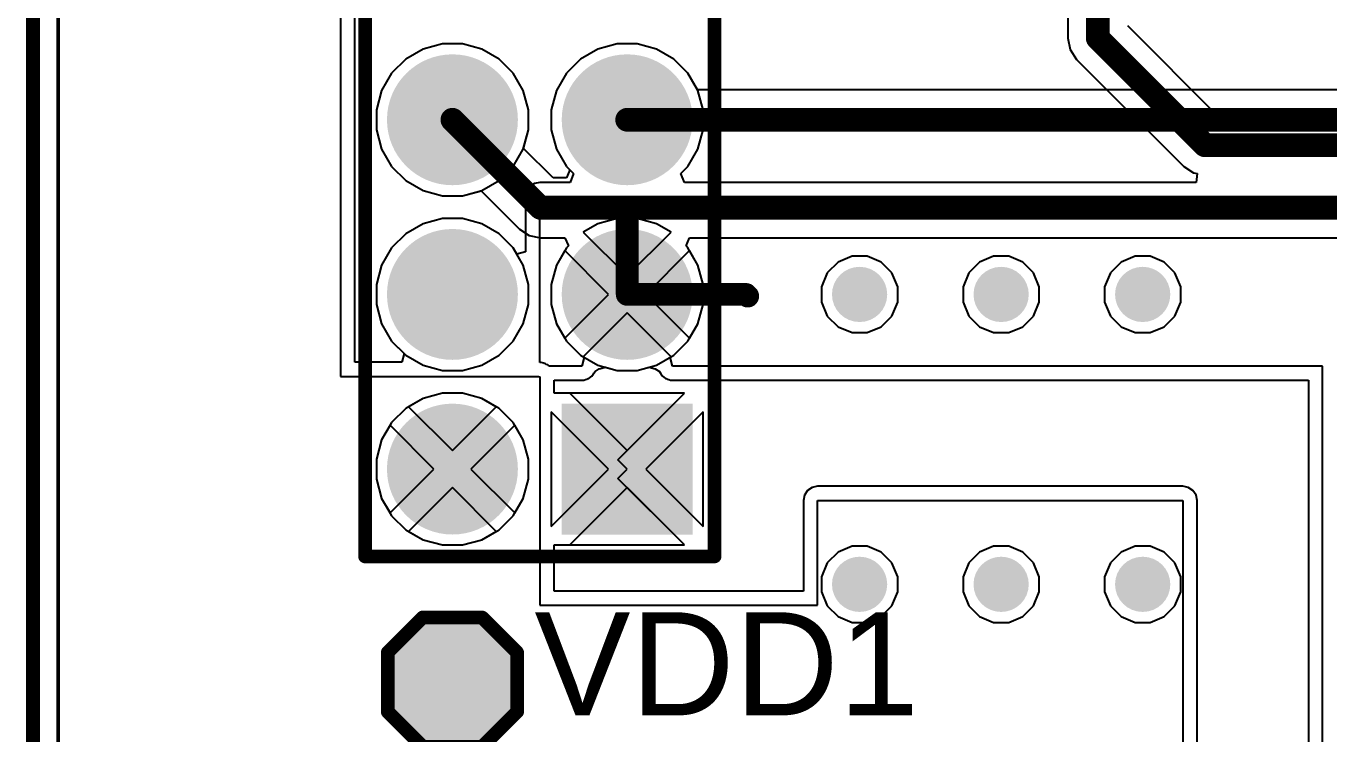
# Model space of a CAD drawing. Header units: millimetres. Extents: x 0 to 174, y 0 to 132.
# Drawn here: x -0.1 to 18.84, y 44.05 to 54.35 of the extents above; entities that cross this region are included whole.
import ezdxf

# ---------------------------------------------------------------- set-up
doc = ezdxf.new("R2010")
doc.units = ezdxf.units.MM
for name, color, linetype in [('BottomLayer', 5, 'Continuous'), ('BottomSolder', 6, 'Continuous'), ('Mechanical2', 216, 'Continuous'), ('MultiLayer', 9, 'Continuous'), ('PadHoleLayer', 156, 'Continuous'), ('TopLayer', 1, 'Continuous'), ('TopOverlay', 2, 'Continuous'), ('TopPaste', 8, 'Continuous'), ('TopSolder', 216, 'Continuous'), ('ViaHoleLayer', 16, 'Continuous')]:
    doc.layers.add(name, color=color, linetype=linetype)
doc.styles.add('Arial', font='', dxfattribs={"height": 0.2})
doc.styles.get('Arial').set_extended_font_data('Arial')

# ---------------------------------------------------------------- blocks, each defined once
blk = doc.blocks.new('T__________1')
at = {"layer": 'TopLayer'}
blk.add_hatch(color=1, dxfattribs=at).paths.add_polyline_path([(0.3809999999999999, 0.7619999999999999), (-0.3809999999999999, 0.7619999999999999), (-0.7619999999999999, 0.3809999999999999), (-0.7619999999999999, -0.3809999999999999), (-0.3809999999999999, -0.7619999999999999), (0.3809999999999999, -0.7619999999999999), (0.7619999999999999, -0.3809999999999999), (0.7619999999999999, 0.3809999999999999)])
at = {"layer": 'TopPaste'}
blk.add_hatch(color=8, dxfattribs=at).paths.add_polyline_path([(0.3809999999999999, 0.7619999999999999), (-0.3809999999999999, 0.7619999999999999), (-0.7619999999999999, 0.3809999999999999), (-0.7619999999999999, -0.3809999999999999), (-0.3809999999999999, -0.7619999999999999), (0.3809999999999999, -0.7619999999999999), (0.7619999999999999, -0.3809999999999999), (0.7619999999999999, 0.3809999999999999)])
at = {"layer": 'TopSolder'}
blk.add_hatch(color=216, dxfattribs=at).paths.add_polyline_path([(0.4318, 0.8636), (-0.4318, 0.8636), (-0.8636, 0.4318), (-0.8636, -0.4318), (-0.4318, -0.8636), (0.4318, -0.8636), (0.8636, -0.4318), (0.8636, 0.4318)])
at = {"layer": 'TopOverlay', "const_width": 0.1999996}
for points in [[(-0.9397999999999999, 0.4318), (-0.4318, 0.9397999999999999)], [(-0.4318, 0.9397999999999999), (0.4318, 0.9397999999999999)], [(0.4318, 0.9397999999999999), (0.9397999999999999, 0.4318)], [(-0.9397999999999999, -0.4318), (-0.9397999999999999, 0.4318)], [(0.9397999999999999, -0.4318), (0.9397999999999999, 0.4318)], [(-0.9397999999999999, -0.4318), (-0.4318, -0.9397999999999999)], [(0.4318, -0.9397999999999999), (0.9397999999999999, -0.4318)], [(-0.4318, -0.9397999999999999), (0.4318, -0.9397999999999999)]]:
    blk.add_lwpolyline(points, dxfattribs=at)
at = {"layer": 'TopOverlay', "const_width": 0.0999998}
for points in [[(-0.4817998999999999, 0.9397999999999999, 1), (-0.3818001, 0.9397999999999999, 1)], [(-0.4817998999999999, 0.9397999999999999, 1), (-0.3818001, 0.9397999999999999, 1)], [(0.3818001, 0.9397999999999999, 1), (0.4817998999999999, 0.9397999999999999, 1)], [(0.3818001, 0.9397999999999999, 1), (0.4817998999999999, 0.9397999999999999, 1)], [(-0.9897999000000001, 0.4318, 1), (-0.8898001, 0.4318, 1)], [(-0.9897999000000001, 0.4318, 1), (-0.8898001, 0.4318, 1)], [(0.8898001, 0.4318, 1), (0.9897999000000001, 0.4318, 1)], [(0.8898001, 0.4318, 1), (0.9897999000000001, 0.4318, 1)], [(-0.9897999000000001, -0.4318, 1), (-0.8898001, -0.4318, 1)], [(-0.9897999000000001, -0.4318, 1), (-0.8898001, -0.4318, 1)], [(0.8898001, -0.4318, 1), (0.9897999000000001, -0.4318, 1)], [(0.8898001, -0.4318, 1), (0.9897999000000001, -0.4318, 1)], [(-0.4817998999999999, -0.9397999999999999, 1), (-0.3818001, -0.9397999999999999, 1)], [(-0.4817998999999999, -0.9397999999999999, 1), (-0.3818001, -0.9397999999999999, 1)], [(0.3818001, -0.9397999999999999, 1), (0.4817998999999999, -0.9397999999999999, 1)], [(0.3818001, -0.9397999999999999, 1), (0.4817998999999999, -0.9397999999999999, 1)]]:
    blk.add_lwpolyline(points, format="xyb", close=True, dxfattribs=at)
blk = doc.blocks.new('TSW_112_15_G_D_2')
at = {"layer": 'BottomLayer'}
h = blk.add_hatch(color=5, dxfattribs=at)
edge = h.paths.add_edge_path()
edge.add_arc((-13.97, 1.27), 0.8499983, 0, 360)
h = blk.add_hatch(color=5, dxfattribs=at)
edge = h.paths.add_edge_path()
edge.add_arc((-11.43, 1.27), 0.8499983, 0, 360)
h = blk.add_hatch(color=5, dxfattribs=at)
edge = h.paths.add_edge_path()
edge.add_arc((-8.889999999999999, 1.27), 0.8499983, 0, 360)
blk.add_hatch(color=5, dxfattribs=at).paths.add_polyline_path([(-14.81999957, -0.42000043), (-13.12000043, -0.42000043), (-13.12000043, -2.11999957), (-14.81999957, -2.11999957)])
h = blk.add_hatch(color=5, dxfattribs=at)
edge = h.paths.add_edge_path()
edge.add_arc((-11.43, -1.27), 0.8499983, 0, 360)
h = blk.add_hatch(color=5, dxfattribs=at)
edge = h.paths.add_edge_path()
edge.add_arc((-8.889999999999999, -1.27), 0.8499983, 0, 360)
at = {"layer": 'BottomSolder'}
h = blk.add_hatch(color=6, dxfattribs=at)
edge = h.paths.add_edge_path()
edge.add_arc((-13.97, 1.27), 0.9515982999999999, 0, 360)
h = blk.add_hatch(color=6, dxfattribs=at)
edge = h.paths.add_edge_path()
edge.add_arc((-11.43, 1.27), 0.9515982999999999, 0, 360)
h = blk.add_hatch(color=6, dxfattribs=at)
edge = h.paths.add_edge_path()
edge.add_arc((-8.889999999999999, 1.27), 0.9515982999999999, 0, 360)
blk.add_hatch(color=6, dxfattribs=at).paths.add_polyline_path([(-14.92159957, -0.31840043), (-13.01840043, -0.31840043), (-13.01840043, -2.22159957), (-14.92159957, -2.22159957)])
h = blk.add_hatch(color=6, dxfattribs=at)
edge = h.paths.add_edge_path()
edge.add_arc((-11.43, -1.27), 0.9515982999999999, 0, 360)
h = blk.add_hatch(color=6, dxfattribs=at)
edge = h.paths.add_edge_path()
edge.add_arc((-8.889999999999999, -1.27), 0.9515982999999999, 0, 360)
at = {"layer": 'MultiLayer'}
h = blk.add_hatch(color=9, dxfattribs=at)
edge = h.paths.add_edge_path()
edge.add_arc((-13.97, 1.27), 0.8499983, 0, 360)
h = blk.add_hatch(color=9, dxfattribs=at)
edge = h.paths.add_edge_path()
edge.add_arc((-11.43, 1.27), 0.8499983, 0, 360)
h = blk.add_hatch(color=9, dxfattribs=at)
edge = h.paths.add_edge_path()
edge.add_arc((-8.889999999999999, 1.27), 0.8499983, 0, 360)
blk.add_hatch(color=9, dxfattribs=at).paths.add_polyline_path([(-14.81999957, -0.42000043), (-13.12000043, -0.42000043), (-13.12000043, -2.11999957), (-14.81999957, -2.11999957)])
h = blk.add_hatch(color=9, dxfattribs=at)
edge = h.paths.add_edge_path()
edge.add_arc((-11.43, -1.27), 0.8499983, 0, 360)
h = blk.add_hatch(color=9, dxfattribs=at)
edge = h.paths.add_edge_path()
edge.add_arc((-8.889999999999999, -1.27), 0.8499983, 0, 360)
at = {"layer": 'PadHoleLayer'}
h = blk.add_hatch(color=156, dxfattribs=at)
edge = h.paths.add_edge_path()
edge.add_arc((-13.97, 1.27), 0.50999898, 0, 360)
h = blk.add_hatch(color=156, dxfattribs=at)
edge = h.paths.add_edge_path()
edge.add_arc((-11.43, 1.27), 0.50999898, 0, 360)
h = blk.add_hatch(color=156, dxfattribs=at)
edge = h.paths.add_edge_path()
edge.add_arc((-8.889999999999999, 1.27), 0.50999898, 0, 360)
h = blk.add_hatch(color=156, dxfattribs=at)
edge = h.paths.add_edge_path()
edge.add_arc((-13.97, -1.27), 0.50999898, 0, 360)
h = blk.add_hatch(color=156, dxfattribs=at)
edge = h.paths.add_edge_path()
edge.add_arc((-11.43, -1.27), 0.50999898, 0, 360)
h = blk.add_hatch(color=156, dxfattribs=at)
edge = h.paths.add_edge_path()
edge.add_arc((-8.889999999999999, -1.27), 0.50999898, 0, 360)
at = {"layer": 'TopLayer'}
h = blk.add_hatch(color=1, dxfattribs=at)
edge = h.paths.add_edge_path()
edge.add_arc((-13.97, 1.27), 0.8499983, 0, 360)
h = blk.add_hatch(color=1, dxfattribs=at)
edge = h.paths.add_edge_path()
edge.add_arc((-11.43, 1.27), 0.8499983, 0, 360)
h = blk.add_hatch(color=1, dxfattribs=at)
edge = h.paths.add_edge_path()
edge.add_arc((-8.889999999999999, 1.27), 0.8499983, 0, 360)
blk.add_hatch(color=1, dxfattribs=at).paths.add_polyline_path([(-14.81999957, -0.42000043), (-13.12000043, -0.42000043), (-13.12000043, -2.11999957), (-14.81999957, -2.11999957)])
h = blk.add_hatch(color=1, dxfattribs=at)
edge = h.paths.add_edge_path()
edge.add_arc((-11.43, -1.27), 0.8499983, 0, 360)
h = blk.add_hatch(color=1, dxfattribs=at)
edge = h.paths.add_edge_path()
edge.add_arc((-8.889999999999999, -1.27), 0.8499983, 0, 360)
at = {"layer": 'TopSolder'}
h = blk.add_hatch(color=216, dxfattribs=at)
edge = h.paths.add_edge_path()
edge.add_arc((-13.97, 1.27), 0.9515982999999999, 0, 360)
h = blk.add_hatch(color=216, dxfattribs=at)
edge = h.paths.add_edge_path()
edge.add_arc((-11.43, 1.27), 0.9515982999999999, 0, 360)
h = blk.add_hatch(color=216, dxfattribs=at)
edge = h.paths.add_edge_path()
edge.add_arc((-8.889999999999999, 1.27), 0.9515982999999999, 0, 360)
blk.add_hatch(color=216, dxfattribs=at).paths.add_polyline_path([(-14.92159957, -0.31840043), (-13.01840043, -0.31840043), (-13.01840043, -2.22159957), (-14.92159957, -2.22159957)])
h = blk.add_hatch(color=216, dxfattribs=at)
edge = h.paths.add_edge_path()
edge.add_arc((-11.43, -1.27), 0.9515982999999999, 0, 360)
h = blk.add_hatch(color=216, dxfattribs=at)
edge = h.paths.add_edge_path()
edge.add_arc((-8.889999999999999, -1.27), 0.9515982999999999, 0, 360)
at = {"layer": 'TopOverlay', "const_width": 0.1999996}
for points in [[(-15.24, 2.54), (15.24, 2.54)], [(-15.24, 2.54), (-15.24, -2.54)], [(-15.24, -2.54), (15.24, -2.54)]]:
    blk.add_lwpolyline(points, dxfattribs=at)
at = {"layer": 'TopOverlay', "const_width": 0.0999998}
for points in [[(-15.2899999, 2.54, 1), (-15.1900001, 2.54, 1)], [(-15.2899999, 2.54, 1), (-15.1900001, 2.54, 1)], [(-15.2899999, -2.54, 1), (-15.1900001, -2.54, 1)], [(-15.2899999, -2.54, 1), (-15.1900001, -2.54, 1)]]:
    blk.add_lwpolyline(points, format="xyb", close=True, dxfattribs=at)

msp = doc.modelspace()

# ---------------------------------------------------------------- hatches: boundary and pattern name
at = {"layer": 'BottomLayer'}
h = msp.add_hatch(color=5, dxfattribs=at)
edge = h.paths.add_edge_path()
edge.add_arc((12.0142, 50.44401392), 0.2999994, 0, 360)
h = msp.add_hatch(color=5, dxfattribs=at)
edge = h.paths.add_edge_path()
edge.add_arc((14.0716, 50.44401392), 0.2999994, 0, 360)
h = msp.add_hatch(color=5, dxfattribs=at)
edge = h.paths.add_edge_path()
edge.add_arc((16.129, 50.44401392), 0.2999994, 0, 360)
h = msp.add_hatch(color=5, dxfattribs=at)
edge = h.paths.add_edge_path()
edge.add_arc((12.0142, 46.228), 0.2999994, 0, 360)
h = msp.add_hatch(color=5, dxfattribs=at)
edge = h.paths.add_edge_path()
edge.add_arc((14.0716, 46.228), 0.2999994, 0, 360)
h = msp.add_hatch(color=5, dxfattribs=at)
edge = h.paths.add_edge_path()
edge.add_arc((16.129, 46.228), 0.2999994, 0, 360)
at = {"layer": 'BottomSolder'}
h = msp.add_hatch(color=6, dxfattribs=at)
edge = h.paths.add_edge_path()
edge.add_arc((12.0142, 50.44401392), 0.4015993999999999, 0, 360)
h = msp.add_hatch(color=6, dxfattribs=at)
edge = h.paths.add_edge_path()
edge.add_arc((14.0716, 50.44401392), 0.4015993999999999, 0, 360)
h = msp.add_hatch(color=6, dxfattribs=at)
edge = h.paths.add_edge_path()
edge.add_arc((16.129, 50.44401392), 0.4015993999999999, 0, 360)
h = msp.add_hatch(color=6, dxfattribs=at)
edge = h.paths.add_edge_path()
edge.add_arc((12.0142, 46.228), 0.4015993999999999, 0, 360)
h = msp.add_hatch(color=6, dxfattribs=at)
edge = h.paths.add_edge_path()
edge.add_arc((14.0716, 46.228), 0.4015993999999999, 0, 360)
h = msp.add_hatch(color=6, dxfattribs=at)
edge = h.paths.add_edge_path()
edge.add_arc((16.129, 46.228), 0.4015993999999999, 0, 360)
at = {"layer": 'TopLayer'}
h = msp.add_hatch(color=1, dxfattribs=at)
edge = h.paths.add_edge_path()
edge.add_arc((12.0142, 50.44401392), 0.2999994, 0, 360)
h = msp.add_hatch(color=1, dxfattribs=at)
edge = h.paths.add_edge_path()
edge.add_arc((14.0716, 50.44401392), 0.2999994, 0, 360)
h = msp.add_hatch(color=1, dxfattribs=at)
edge = h.paths.add_edge_path()
edge.add_arc((16.129, 50.44401392), 0.2999994, 0, 360)
h = msp.add_hatch(color=1, dxfattribs=at)
edge = h.paths.add_edge_path()
edge.add_arc((12.0142, 46.228), 0.2999994, 0, 360)
h = msp.add_hatch(color=1, dxfattribs=at)
edge = h.paths.add_edge_path()
edge.add_arc((14.0716, 46.228), 0.2999994, 0, 360)
h = msp.add_hatch(color=1, dxfattribs=at)
edge = h.paths.add_edge_path()
edge.add_arc((16.129, 46.228), 0.2999994, 0, 360)
at = {"layer": 'TopSolder'}
h = msp.add_hatch(color=216, dxfattribs=at)
edge = h.paths.add_edge_path()
edge.add_arc((12.0142, 50.44401392), 0.4015993999999999, 0, 360)
h = msp.add_hatch(color=216, dxfattribs=at)
edge = h.paths.add_edge_path()
edge.add_arc((14.0716, 50.44401392), 0.4015993999999999, 0, 360)
h = msp.add_hatch(color=216, dxfattribs=at)
edge = h.paths.add_edge_path()
edge.add_arc((16.129, 50.44401392), 0.4015993999999999, 0, 360)
h = msp.add_hatch(color=216, dxfattribs=at)
edge = h.paths.add_edge_path()
edge.add_arc((12.0142, 46.228), 0.4015993999999999, 0, 360)
h = msp.add_hatch(color=216, dxfattribs=at)
edge = h.paths.add_edge_path()
edge.add_arc((14.0716, 46.228), 0.4015993999999999, 0, 360)
h = msp.add_hatch(color=216, dxfattribs=at)
edge = h.paths.add_edge_path()
edge.add_arc((16.129, 46.228), 0.4015993999999999, 0, 360)
at = {"layer": 'ViaHoleLayer'}
h = msp.add_hatch(color=16, dxfattribs=at)
edge = h.paths.add_edge_path()
edge.add_arc((12.0142, 50.44401392), 0.1499997, 0, 360)
h = msp.add_hatch(color=16, dxfattribs=at)
edge = h.paths.add_edge_path()
edge.add_arc((14.0716, 50.44401392), 0.1499997, 0, 360)
h = msp.add_hatch(color=16, dxfattribs=at)
edge = h.paths.add_edge_path()
edge.add_arc((16.129, 50.44401392), 0.1499997, 0, 360)
h = msp.add_hatch(color=16, dxfattribs=at)
edge = h.paths.add_edge_path()
edge.add_arc((12.0142, 46.228), 0.1499997, 0, 360)
h = msp.add_hatch(color=16, dxfattribs=at)
edge = h.paths.add_edge_path()
edge.add_arc((14.0716, 46.228), 0.1499997, 0, 360)
h = msp.add_hatch(color=16, dxfattribs=at)
edge = h.paths.add_edge_path()
edge.add_arc((16.129, 46.228), 0.1499997, 0, 360)

# ---------------------------------------------------------------- linework, layer by layer
at = {"layer": 'BottomLayer'}
for p, q in [((0.3556, 5.0465228), (0.35559492, 61.94887026)), ((5.66988452, 54.01277742), (5.418140039999999, 53.86743353999999)), ((5.95066882, 54.08801222), (5.66988452, 54.01277742)), ((6.24135658, 54.08801222), (5.95066882, 54.08801222)), ((6.522140879999999, 54.01277742), (6.24135658, 54.08801222)), ((6.77388536, 53.86743353999999), (6.522140879999999, 54.01277742)), ((8.20988452, 54.01277742), (7.958140039999999, 53.86743353999999)), ((8.490668819999998, 54.08801222), (8.20988452, 54.01277742)), ((8.781356579999999, 54.08801222), (8.490668819999998, 54.08801222)), ((9.06214088, 54.01277742), (8.781356579999999, 54.08801222)), ((9.31388536, 53.86743353999999), (9.06214088, 54.01277742)), ((5.418140039999999, 53.86743353999999), (5.21259308, 53.66188658)), ((6.979432319999999, 53.66188658), (6.77388536, 53.86743353999999)), ((7.958140039999999, 53.86743353999999), (7.75259308, 53.66188658)), ((9.51943232, 53.66188658), (9.31388536, 53.86743353999999)), ((5.21259308, 53.66188658), (5.0672492, 53.4101421)), ((7.124776199999999, 53.4101421), (6.979432319999999, 53.66188658)), ((7.75259308, 53.66188658), (7.607249199999999, 53.4101421)), ((9.6596073, 53.41909305999999), (9.51943232, 53.66188658)), ((5.0672492, 53.4101421), (4.9920144, 53.12935779999999)), ((7.200011, 53.12935779999999), (7.124776199999999, 53.4101421)), ((7.607249199999999, 53.4101421), (7.5320144, 53.12935779999999)), ((22.16100978, 53.41909305999999), (9.6596073, 53.41909305999999)), ((4.9920144, 53.12935779999999), (4.9920144, 52.83867004)), ((7.200011, 52.83867004), (7.200011, 53.12935779999999)), ((7.5320144, 53.12935779999999), (7.5320144, 52.83867004)), ((4.9920144, 52.83867004), (5.0672492, 52.55788574)), ((7.127450819999999, 52.56787048), (7.200011, 52.83867004)), ((7.5320144, 52.83867004), (7.607249199999999, 52.55788574)), ((5.0672492, 52.55788574), (5.21259308, 52.30614126)), ((7.557823339999999, 52.13749796), (7.127450819999999, 52.56787048)), ((7.607249199999999, 52.55788574), (7.75259308, 52.30614126)), ((5.21259308, 52.30614126), (5.418140039999999, 52.1005943)), ((7.75259308, 52.30614126), (7.80390362, 52.25483071999999)), ((5.418140039999999, 52.1005943), (5.66988452, 51.95525042)), ((7.75530072, 52.13749796), (7.557823339999999, 52.13749796)), ((7.80390362, 52.25483071999999), (7.75530072, 52.13749796)), ((5.66988452, 51.95525042), (5.95066882, 51.88001562)), ((6.24135658, 51.88001562), (6.51215614, 51.95257579999999)), ((6.51215614, 51.95257579999999), (7.06996046, 51.39477148)), ((5.95066882, 51.88001562), (6.24135658, 51.88001562)), ((5.95066882, 51.54801222), (5.66988452, 51.47277741999999)), ((6.24135658, 51.54801222), (5.95066882, 51.54801222)), ((6.522140879999999, 51.47277741999999), (6.24135658, 51.54801222)), ((5.418140039999999, 51.32743354), (5.21259308, 51.12188657999999)), ((5.66988452, 51.47277741999999), (5.418140039999999, 51.32743354)), ((6.77388536, 51.32743354), (6.522140879999999, 51.47277741999999)), ((6.979432319999999, 51.12188657999999), (6.77388536, 51.32743354)), ((7.06996046, 51.39477148), (7.211110799999999, 51.30045874)), ((7.211110799999999, 51.30045874), (7.3776078, 51.26733968)), ((7.3776078, 51.26733968), (7.73211052, 51.26733968)), ((7.73211052, 51.26733968), (7.780713420000001, 51.15000692)), ((7.780713420000001, 51.15000692), (7.75259308, 51.12188657999999)), ((9.491311979999999, 51.15000692), (9.53991488, 51.26733968)), ((9.51943232, 51.12188657999999), (9.491311979999999, 51.15000692)), ((9.53991488, 51.26733968), (21.16776818, 51.26733968)), ((5.21259308, 51.12188657999999), (5.0672492, 50.8701421)), ((7.124776199999999, 50.8701421), (6.979432319999999, 51.12188657999999)), ((7.75259308, 51.12188657999999), (7.607249199999999, 50.8701421)), ((9.664776199999999, 50.8701421), (9.51943232, 51.12188657999999)), ((11.9040021, 50.99801331999999), (11.70038554, 50.91367262)), ((12.1243979, 50.99801331999999), (11.9040021, 50.99801331999999)), ((12.32801446, 50.91367262), (12.1243979, 50.99801331999999)), ((13.9614021, 50.99801331999999), (13.75778554, 50.91367262)), ((14.1817979, 50.99801331999999), (13.9614021, 50.99801331999999)), ((14.38541446, 50.91367262), (14.1817979, 50.99801331999999)), ((16.0188021, 50.99801331999999), (15.81518554, 50.91367262)), ((16.2391979, 50.99801331999999), (16.0188021, 50.99801331999999)), ((16.44281446, 50.91367262), (16.2391979, 50.99801331999999)), ((5.0672492, 50.8701421), (4.9920144, 50.58935779999999)), ((7.200011, 50.58935779999999), (7.124776199999999, 50.8701421)), ((7.607249199999999, 50.8701421), (7.5320144, 50.58935779999999)), ((9.740010999999999, 50.58935779999999), (9.664776199999999, 50.8701421)), ((11.5445413, 50.75782838), (11.4602006, 50.55421182)), ((11.70038554, 50.91367262), (11.5445413, 50.75782838)), ((12.4838587, 50.75782838), (12.32801446, 50.91367262)), ((12.5681994, 50.55421182), (12.4838587, 50.75782838)), ((13.6019413, 50.75782838), (13.5176006, 50.55421182)), ((13.75778554, 50.91367262), (13.6019413, 50.75782838)), ((14.5412587, 50.75782838), (14.38541446, 50.91367262)), ((14.6255994, 50.55421182), (14.5412587, 50.75782838)), ((15.6593413, 50.75782838), (15.5750006, 50.55421182)), ((15.81518554, 50.91367262), (15.6593413, 50.75782838)), ((16.5986587, 50.75782838), (16.44281446, 50.91367262)), ((16.6829994, 50.55421182), (16.5986587, 50.75782838)), ((4.9920144, 50.58935779999999), (4.9920144, 50.29867004)), ((7.200011, 50.29867004), (7.200011, 50.58935779999999)), ((7.5320144, 50.58935779999999), (7.5320144, 50.29867004)), ((9.740010999999999, 50.29867004), (9.740010999999999, 50.58935779999999)), ((11.4602006, 50.55421182), (11.4602006, 50.33381601999999)), ((12.5681994, 50.33381601999999), (12.5681994, 50.55421182)), ((13.5176006, 50.55421182), (13.5176006, 50.33381601999999)), ((14.6255994, 50.33381601999999), (14.6255994, 50.55421182)), ((15.5750006, 50.55421182), (15.5750006, 50.33381601999999)), ((16.6829994, 50.33381601999999), (16.6829994, 50.55421182)), ((4.9920144, 50.29867004), (5.0672492, 50.01788574)), ((7.124776199999999, 50.01788574), (7.200011, 50.29867004)), ((7.5320144, 50.29867004), (7.607249199999999, 50.01788574)), ((9.664776199999999, 50.01788574), (9.740010999999999, 50.29867004)), ((11.4602006, 50.33381601999999), (11.5445413, 50.13019945999999)), ((12.4838587, 50.13019945999999), (12.5681994, 50.33381601999999)), ((13.5176006, 50.33381601999999), (13.6019413, 50.13019945999999)), ((14.5412587, 50.13019945999999), (14.6255994, 50.33381601999999)), ((15.5750006, 50.33381601999999), (15.6593413, 50.13019945999999)), ((16.5986587, 50.13019945999999), (16.6829994, 50.33381601999999)), ((5.0672492, 50.01788574), (5.21259308, 49.76614126)), ((6.979432319999999, 49.76614126), (7.124776199999999, 50.01788574)), ((7.607249199999999, 50.01788574), (7.75259308, 49.76614126)), ((9.51943232, 49.76614126), (9.664776199999999, 50.01788574)), ((11.5445413, 50.13019945999999), (11.70038554, 49.97435522)), ((12.32801446, 49.97435522), (12.4838587, 50.13019945999999)), ((13.6019413, 50.13019945999999), (13.75778554, 49.97435522)), ((14.38541446, 49.97435522), (14.5412587, 50.13019945999999)), ((15.6593413, 50.13019945999999), (15.81518554, 49.97435522)), ((16.44281446, 49.97435522), (16.5986587, 50.13019945999999)), ((11.70038554, 49.97435522), (11.9040021, 49.89001451999999)), ((11.9040021, 49.89001451999999), (12.1243979, 49.89001451999999)), ((12.1243979, 49.89001451999999), (12.32801446, 49.97435522)), ((13.75778554, 49.97435522), (13.9614021, 49.89001451999999)), ((13.9614021, 49.89001451999999), (14.1817979, 49.89001451999999)), ((14.1817979, 49.89001451999999), (14.38541446, 49.97435522)), ((15.81518554, 49.97435522), (16.0188021, 49.89001451999999)), ((16.0188021, 49.89001451999999), (16.2391979, 49.89001451999999)), ((16.2391979, 49.89001451999999), (16.44281446, 49.97435522)), ((5.21259308, 49.76614126), (5.418140039999999, 49.5605943)), ((6.77388536, 49.5605943), (6.979432319999999, 49.76614126)), ((7.75259308, 49.76614126), (7.958140039999999, 49.5605943)), ((9.31388536, 49.5605943), (9.51943232, 49.76614126)), ((5.418140039999999, 49.5605943), (5.66988452, 49.41525042)), ((6.522140879999999, 49.41525042), (6.77388536, 49.5605943)), ((7.958140039999999, 49.5605943), (8.20988452, 49.41525042)), ((9.06214088, 49.41525042), (9.31388536, 49.5605943)), ((5.66988452, 49.41525042), (5.95066882, 49.34001562)), ((5.95066882, 49.34001562), (6.24135658, 49.34001562)), ((6.24135658, 49.34001562), (6.522140879999999, 49.41525042)), ((8.20988452, 49.41525042), (8.490668819999998, 49.34001562)), ((8.490668819999998, 49.34001562), (8.781356579999999, 49.34001562)), ((8.781356579999999, 49.34001562), (9.06214088, 49.41525042)), ((5.66988452, 48.93277742), (5.418140039999999, 48.78743353999999)), ((5.95066882, 49.00801222), (5.66988452, 48.93277742)), ((6.24135658, 49.00801222), (5.95066882, 49.00801222)), ((6.522140879999999, 48.93277742), (6.24135658, 49.00801222)), ((6.77388536, 48.78743353999999), (6.522140879999999, 48.93277742)), ((9.47060082, 49.00801222), (7.801416959999999, 49.00801222)), ((7.801416959999999, 49.00801222), (8.63601016, 48.17341902)), ((8.63601016, 48.17341902), (9.47060082, 49.00801222)), ((5.418140039999999, 48.78743353999999), (5.21259308, 48.58188658)), ((6.979432319999999, 48.58188658), (6.77388536, 48.78743353999999)), ((8.36660252, 47.90401138), (7.5320144, 48.7385995)), ((7.5320144, 48.7385995), (7.5320144, 47.0694258)), ((9.740010999999999, 48.73860712), (8.9054178, 47.90401138)), ((9.740010999999999, 47.06941818), (9.740010999999999, 48.73860712)), ((5.21259308, 48.58188658), (5.0672492, 48.3301421)), ((7.124776199999999, 48.3301421), (6.979432319999999, 48.58188658)), ((5.0672492, 48.3301421), (4.9920144, 48.0493578)), ((7.200011, 48.0493578), (7.124776199999999, 48.3301421)), ((4.9920144, 48.0493578), (4.9920144, 47.75867004)), ((7.200011, 47.75867004), (7.200011, 48.0493578)), ((4.9920144, 47.75867004), (5.0672492, 47.47788574)), ((7.124776199999999, 47.47788574), (7.200011, 47.75867004)), ((7.5320144, 47.0694258), (8.36660252, 47.90401138)), ((8.9054178, 47.90401138), (9.740010999999999, 47.06941818)), ((8.63601016, 47.63460374), (7.801419499999999, 46.80001562)), ((9.470598279999999, 46.80001562), (8.63601016, 47.63460374)), ((5.0672492, 47.47788574), (5.21259308, 47.22614126)), ((6.979432319999999, 47.22614126), (7.124776199999999, 47.47788574)), ((5.21259308, 47.22614126), (5.418140039999999, 47.02059429999999)), ((6.77388536, 47.02059429999999), (6.979432319999999, 47.22614126)), ((5.418140039999999, 47.02059429999999), (5.66988452, 46.87525042)), ((6.522140879999999, 46.87525042), (6.77388536, 47.02059429999999)), ((5.66988452, 46.87525042), (5.95066882, 46.80001562)), ((5.95066882, 46.80001562), (6.24135658, 46.80001562)), ((6.24135658, 46.80001562), (6.522140879999999, 46.87525042)), ((7.801419499999999, 46.80001562), (9.470598279999999, 46.80001562)), ((11.9040021, 46.7819994), (11.70038554, 46.6976587)), ((12.1243979, 46.7819994), (11.9040021, 46.7819994)), ((12.32801446, 46.6976587), (12.1243979, 46.7819994)), ((13.9614021, 46.7819994), (13.75778554, 46.6976587)), ((14.1817979, 46.7819994), (13.9614021, 46.7819994)), ((14.38541446, 46.6976587), (14.1817979, 46.7819994)), ((16.0188021, 46.7819994), (15.81518554, 46.6976587)), ((16.2391979, 46.7819994), (16.0188021, 46.7819994)), ((16.44281446, 46.6976587), (16.2391979, 46.7819994)), ((11.70038554, 46.6976587), (11.5445413, 46.54181446)), ((12.4838587, 46.54181446), (12.32801446, 46.6976587)), ((13.75778554, 46.6976587), (13.6019413, 46.54181446)), ((14.5412587, 46.54181446), (14.38541446, 46.6976587)), ((15.81518554, 46.6976587), (15.6593413, 46.54181446)), ((16.5986587, 46.54181446), (16.44281446, 46.6976587)), ((11.5445413, 46.54181446), (11.4602006, 46.3381979)), ((12.5681994, 46.3381979), (12.4838587, 46.54181446)), ((13.6019413, 46.54181446), (13.5176006, 46.3381979)), ((14.6255994, 46.3381979), (14.5412587, 46.54181446)), ((15.6593413, 46.54181446), (15.5750006, 46.3381979)), ((16.6829994, 46.3381979), (16.5986587, 46.54181446)), ((11.4602006, 46.3381979), (11.4602006, 46.1178021)), ((12.5681994, 46.1178021), (12.5681994, 46.3381979)), ((13.5176006, 46.3381979), (13.5176006, 46.1178021)), ((14.6255994, 46.1178021), (14.6255994, 46.3381979)), ((15.5750006, 46.3381979), (15.5750006, 46.1178021)), ((16.6829994, 46.1178021), (16.6829994, 46.3381979)), ((11.4602006, 46.1178021), (11.5445413, 45.91418554)), ((12.4838587, 45.91418554), (12.5681994, 46.1178021)), ((13.5176006, 46.1178021), (13.6019413, 45.91418554)), ((14.5412587, 45.91418554), (14.6255994, 46.1178021)), ((15.5750006, 46.1178021), (15.6593413, 45.91418554)), ((16.5986587, 45.91418554), (16.6829994, 46.1178021)), ((11.5445413, 45.91418554), (11.70038554, 45.7583413)), ((12.32801446, 45.7583413), (12.4838587, 45.91418554)), ((13.6019413, 45.91418554), (13.75778554, 45.7583413)), ((14.38541446, 45.7583413), (14.5412587, 45.91418554)), ((15.6593413, 45.91418554), (15.81518554, 45.7583413)), ((16.44281446, 45.7583413), (16.5986587, 45.91418554)), ((11.70038554, 45.7583413), (11.9040021, 45.6740006)), ((11.9040021, 45.6740006), (12.1243979, 45.6740006)), ((12.1243979, 45.6740006), (12.32801446, 45.7583413)), ((13.75778554, 45.7583413), (13.9614021, 45.6740006)), ((13.9614021, 45.6740006), (14.1817979, 45.6740006)), ((14.1817979, 45.6740006), (14.38541446, 45.7583413)), ((15.81518554, 45.7583413), (16.0188021, 45.6740006)), ((16.0188021, 45.6740006), (16.2391979, 45.6740006)), ((16.2391979, 45.6740006), (16.44281446, 45.7583413))]:
    msp.add_line(p, q, dxfattribs=at)
at = {"layer": 'BottomLayer', "const_width": 0.34544}
for points in [[(6.0960127, 52.98401392), (7.3776078, 51.70241882)], [(8.636012699999998, 52.98401392), (22.16100978, 52.98401392)], [(7.3776078, 51.70241882), (21.34798372, 51.70241882)]]:
    msp.add_lwpolyline(points, dxfattribs=at)
at = {"layer": 'BottomLayer', "const_width": 0.17272}
for points in [[(6.009652699999999, 52.98401392, 1), (6.182372699999999, 52.98401392, 1)], [(8.5496527, 52.98401392, 1), (8.7223727, 52.98401392, 1)], [(7.2912478, 51.70241882, 1), (7.463967799999999, 51.70241882, 1)], [(7.2912478, 51.70241882, 1), (7.463967799999999, 51.70241882, 1)]]:
    msp.add_lwpolyline(points, format="xyb", close=True, dxfattribs=at)
at = {"layer": 'Mechanical2', "const_width": 0.2032}
msp.add_lwpolyline([(1.27e-05, 1.27e-05), (1.27e-05, 120.00001146)], dxfattribs=at)
at = {"layer": 'TopLayer'}
for p, q in [((0.3809999999999999, 25.5524), (0.3809999999999999, 78.105)), ((4.4704, 74.39659999999999), (4.4704, 49.2506)), ((4.67758018, 49.45778018), (4.67758018, 74.18941982)), ((15.04116372, 57.73092848), (15.04116372, 54.17055713999999)), ((15.04116372, 54.17055713999999), (15.07428278, 54.00406013999999)), ((17.21380098, 53.0482937), (15.911322, 54.35077267999999)), ((5.66988452, 54.01277742), (5.418140039999999, 53.86743353999999)), ((5.95066882, 54.08801222), (5.66988452, 54.01277742)), ((6.24135658, 54.08801222), (5.95066882, 54.08801222)), ((6.522140879999999, 54.01277742), (6.24135658, 54.08801222)), ((6.77388536, 53.86743353999999), (6.522140879999999, 54.01277742)), ((8.20988452, 54.01277742), (7.958140039999999, 53.86743353999999)), ((8.490668819999998, 54.08801222), (8.20988452, 54.01277742)), ((8.781356579999999, 54.08801222), (8.490668819999998, 54.08801222)), ((9.06214088, 54.01277742), (8.781356579999999, 54.08801222)), ((9.31388536, 53.86743353999999), (9.06214088, 54.01277742)), ((15.07428278, 54.00406013999999), (15.16859552, 53.8629098)), ((5.418140039999999, 53.86743353999999), (5.21259308, 53.66188658)), ((6.979432319999999, 53.66188658), (6.77388536, 53.86743353999999)), ((7.958140039999999, 53.86743353999999), (7.75259308, 53.66188658)), ((9.51943232, 53.66188658), (9.31388536, 53.86743353999999)), ((15.16859552, 53.8629098), (16.7259381, 52.30556721999999)), ((5.21259308, 53.66188658), (5.0672492, 53.4101421)), ((7.124776199999999, 53.4101421), (6.979432319999999, 53.66188658)), ((7.75259308, 53.66188658), (7.607249199999999, 53.4101421)), ((9.664776199999999, 53.4101421), (9.51943232, 53.66188658)), ((5.0672492, 53.4101421), (4.9920144, 53.12935779999999)), ((7.200011, 53.12935779999999), (7.124776199999999, 53.4101421)), ((7.607249199999999, 53.4101421), (7.5320144, 53.12935779999999)), ((9.740010999999999, 53.12935779999999), (9.664776199999999, 53.4101421)), ((4.9920144, 53.12935779999999), (4.9920144, 52.83867004)), ((7.200011, 52.83867004), (7.200011, 53.12935779999999)), ((7.5320144, 53.12935779999999), (7.5320144, 52.83867004)), ((9.740010999999999, 52.83867004), (9.740010999999999, 53.12935779999999)), ((36.58778814, 53.0482937), (17.21380098, 53.0482937)), ((4.9920144, 52.83867004), (5.0672492, 52.55788574)), ((7.124776199999999, 52.55788574), (7.200011, 52.83867004)), ((7.5320144, 52.83867004), (7.607249199999999, 52.55788574)), ((9.664776199999999, 52.55788574), (9.740010999999999, 52.83867004)), ((5.0672492, 52.55788574), (5.21259308, 52.30614126)), ((6.979432319999999, 52.30614126), (7.124776199999999, 52.55788574)), ((7.607249199999999, 52.55788574), (7.75259308, 52.30614126)), ((9.51943232, 52.30614126), (9.664776199999999, 52.55788574)), ((5.21259308, 52.30614126), (5.418140039999999, 52.1005943)), ((6.77388536, 52.1005943), (6.979432319999999, 52.30614126)), ((7.75259308, 52.30614126), (7.857754159999999, 52.20098017999999)), ((9.41427124, 52.20098017999999), (9.51943232, 52.30614126)), ((16.7259381, 52.30556721999999), (16.86708844, 52.21125448)), ((5.418140039999999, 52.1005943), (5.66988452, 51.95525042)), ((6.522140879999999, 51.95525042), (6.77388536, 52.1005943)), ((7.857754159999999, 52.20098017999999), (7.80514822, 52.07398018)), ((9.46687718, 52.07398018), (9.41427124, 52.20098017999999)), ((16.86708844, 52.21125448), (16.9187368, 52.20098017999999)), ((16.9187368, 52.20098017999999), (16.90622984, 52.07398018)), ((5.66988452, 51.95525042), (5.95066882, 51.88001562)), ((6.24135658, 51.88001562), (6.522140879999999, 51.95525042)), ((7.174588139999999, 51.94608356000001), (7.15881728, 51.86679999999999)), ((7.21949788, 52.01329958), (7.174588139999999, 51.94608356000001)), ((7.286713899999999, 52.05820932), (7.21949788, 52.01329958)), ((7.365997459999999, 52.07398018), (7.286713899999999, 52.05820932)), ((7.80514822, 52.07398018), (7.365997459999999, 52.07398018)), ((16.90622984, 52.07398018), (9.46687718, 52.07398018)), ((5.95066882, 51.88001562), (6.24135658, 51.88001562)), ((7.15881728, 51.86679999999999), (7.15881728, 51.06518108)), ((7.365999999999999, 49.4538), (7.365997459999999, 51.86679999999999)), ((7.365997459999999, 51.86679999999999), (29.2354, 51.86679999999999)), ((5.95066882, 51.54801222), (5.66988452, 51.47277741999999)), ((6.24135658, 51.54801222), (5.95066882, 51.54801222)), ((6.522140879999999, 51.47277741999999), (6.24135658, 51.54801222)), ((8.490668819999998, 51.54801222), (8.20988452, 51.47277741999999)), ((8.781356579999999, 51.54801222), (8.490668819999998, 51.54801222)), ((9.06214088, 51.47277741999999), (8.781356579999999, 51.54801222)), ((5.418140039999999, 51.32743354), (5.21259308, 51.12188657999999)), ((5.66988452, 51.47277741999999), (5.418140039999999, 51.32743354)), ((6.77388536, 51.32743354), (6.522140879999999, 51.47277741999999)), ((6.979432319999999, 51.12188657999999), (6.77388536, 51.32743354)), ((8.20988452, 51.47277741999999), (7.998622559999998, 51.35080662)), ((7.998622559999998, 51.35080662), (8.63601016, 50.71341902)), ((8.63601016, 50.71341902), (9.27339776, 51.35080916)), ((9.27339776, 51.35080916), (9.06214088, 51.47277741999999)), ((5.21259308, 51.12188657999999), (5.0672492, 50.8701421)), ((7.03181728, 51.0311527), (6.979432319999999, 51.12188657999999)), ((7.15881728, 51.06518108), (7.03181728, 51.0311527)), ((7.72921746, 51.08139643999999), (7.607249199999999, 50.8701421)), ((8.36660252, 50.44401137999999), (7.72921746, 51.08139643999999)), ((9.542805399999999, 51.08140151999999), (8.9054178, 50.44401137999999)), ((9.664776199999999, 50.8701421), (9.542805399999999, 51.08140151999999)), ((5.0672492, 50.8701421), (4.9920144, 50.58935779999999)), ((7.607249199999999, 50.8701421), (7.5320144, 50.58935779999999)), ((9.740010999999999, 50.58935779999999), (9.664776199999999, 50.8701421)), ((4.9920144, 50.58935779999999), (4.9920144, 50.29867004)), ((7.5320144, 50.58935779999999), (7.5320144, 50.29867004)), ((9.740010999999999, 50.29867004), (9.740010999999999, 50.58935779999999)), ((7.72921746, 49.80662886), (8.36660252, 50.44401137999999)), ((8.9054178, 50.44401137999999), (9.542805399999999, 49.80662378)), ((4.9920144, 50.29867004), (5.0672492, 50.01788574)), ((7.5320144, 50.29867004), (7.607249199999999, 50.01788574)), ((9.664776199999999, 50.01788574), (9.740010999999999, 50.29867004)), ((5.0672492, 50.01788574), (5.21259308, 49.76614126)), ((7.607249199999999, 50.01788574), (7.72921746, 49.80662886)), ((8.63601016, 50.17460373999999), (7.998625099999999, 49.53722122)), ((9.27339522, 49.53721868), (8.63601016, 50.17460373999999)), ((9.542805399999999, 49.80662378), (9.664776199999999, 50.01788574)), ((5.21259308, 49.76614126), (5.39395416, 49.58478018)), ((5.35974798, 49.45778018), (4.67758018, 49.45778018)), ((5.39395416, 49.58478018), (5.35974798, 49.45778018)), ((7.386010119999999, 49.4538), (7.365999999999999, 49.4538)), ((7.40486708, 49.45004841999999), (7.386010119999999, 49.4538)), ((7.423721499999999, 49.44223792), (7.40486708, 49.45004841999999)), ((7.42487212, 49.44200932), (7.423721499999999, 49.44223792)), ((7.42584748, 49.44135654), (7.42487212, 49.44200932)), ((7.427099699999999, 49.44083838), (7.42584748, 49.44135654)), ((7.445283559999999, 49.43722142), (7.427099699999999, 49.44083838)), ((7.460675960000001, 49.42693696), (7.445283559999999, 49.43722142)), ((8.011129519999999, 49.52999999999999), (7.977101139999999, 49.403)), ((7.998625099999999, 49.53722122), (8.011129519999999, 49.52999999999999)), ((9.26089588, 49.52999999999999), (9.27339522, 49.53721868)), ((9.294924259999998, 49.403), (9.26089588, 49.52999999999999)), ((4.4704, 49.2506), (7.3455911, 49.2506)), ((7.3455911, 49.2506), (7.34561904, 49.25059492)), ((7.34561904, 49.25059492), (7.346629959999999, 49.24991927999999)), ((7.346629959999999, 49.24991927999999), (7.34788472, 49.24940111999999)), ((7.34788472, 49.24940111999999), (7.365956819999999, 49.24581209999999)), ((7.365956819999999, 49.24581209999999), (7.365999999999999, 49.24577146)), ((7.365999999999999, 49.24577146), (7.365999999999999, 45.9232)), ((7.4794999, 49.41914678), (7.460675960000001, 49.42693696)), ((7.48105438, 49.41811045999999), (7.4794999, 49.41914678)), ((7.49550952, 49.40366548), (7.48105438, 49.41811045999999)), ((7.49650266, 49.403), (7.49550952, 49.40366548)), ((7.977101139999999, 49.403), (7.49650266, 49.403)), ((8.0806925, 49.2235744), (8.10107092, 49.24144837999999)), ((8.10107092, 49.24144837999999), (8.12360072, 49.25650041999999)), ((8.12360072, 49.25650041999999), (8.13119532, 49.26786946)), ((8.13119532, 49.26786946), (8.141469619999999, 49.27687883999999)), ((8.141469619999999, 49.27687883999999), (8.15345588, 49.30118409999999)), ((8.15345588, 49.30118409999999), (8.16851046, 49.3237139)), ((8.16851046, 49.3237139), (8.226823779999998, 49.36227618)), ((8.226823779999998, 49.36227618), (8.3185508, 49.3861344)), ((8.3185508, 49.3861344), (8.490668819999998, 49.34001562)), ((8.490668819999998, 49.34001562), (8.781356579999999, 49.34001562)), ((8.781356579999999, 49.34001562), (8.9534746, 49.3861344)), ((8.9534746, 49.3861344), (9.045193999999999, 49.36228126)), ((9.045193999999999, 49.36228126), (9.103517479999999, 49.3237139)), ((9.103517479999999, 49.3237139), (9.11857206, 49.30118156)), ((9.11857206, 49.30118156), (9.130555779999998, 49.27687883999999)), ((9.130555779999998, 49.27687883999999), (9.14082754, 49.26786946)), ((9.14082754, 49.26786946), (9.14842468, 49.25650041999999)), ((9.14842468, 49.25650041999999), (9.170962099999999, 49.2414433)), ((9.170962099999999, 49.2414433), (9.191332899999999, 49.22357693999999)), ((18.7452, 49.403), (9.294924259999998, 49.403)), ((18.7452, 29.464), (18.7452, 49.403)), ((7.57318018, 49.00801222), (7.57318018, 49.19581982)), ((7.57318018, 49.19581982), (7.977101139999999, 49.19581982)), ((7.977101139999999, 49.19581982), (7.990507259999999, 49.19848682)), ((7.990507259999999, 49.19848682), (8.00414452, 49.19759274)), ((8.00414452, 49.19759274), (8.02981376, 49.20630494)), ((8.02981376, 49.20630494), (8.056384699999999, 49.21159067999999)), ((8.056384699999999, 49.21159067999999), (8.06774104, 49.21917766)), ((8.06774104, 49.21917766), (8.0806925, 49.2235744)), ((9.191332899999999, 49.22357693999999), (9.20427674, 49.21918273999999)), ((9.20427674, 49.21918273999999), (9.2156407, 49.21159067999999)), ((9.2156407, 49.21159067999999), (9.242219259999999, 49.20630494)), ((9.242219259999999, 49.20630494), (9.26788088, 49.19759274)), ((9.26788088, 49.19759274), (9.28151814, 49.19848682)), ((9.28151814, 49.19848682), (9.294924259999998, 49.19581982)), ((9.294924259999998, 49.19581982), (18.53801982, 49.19581982)), ((18.53801982, 49.19581982), (18.53801982, 29.464)), ((5.66988452, 48.93277742), (5.458622559999999, 48.81080662)), ((5.95066882, 49.00801222), (5.66988452, 48.93277742)), ((6.24135658, 49.00801222), (5.95066882, 49.00801222)), ((6.522140879999999, 48.93277742), (6.24135658, 49.00801222)), ((6.73339776, 48.81080916), (6.522140879999999, 48.93277742)), ((9.47060082, 49.00801222), (7.57318018, 49.00801222)), ((8.50130634, 48.0387152), (9.47060082, 49.00801222)), ((5.458622559999999, 48.81080662), (6.09601016, 48.17341902)), ((6.09601016, 48.17341902), (6.73339776, 48.81080916)), ((9.740010999999999, 48.73860712), (8.9054178, 47.90401138)), ((9.740010999999999, 47.06941818), (9.740010999999999, 48.73860712)), ((5.18921746, 48.54139644), (5.0672492, 48.3301421)), ((5.82660252, 47.90401138), (5.18921746, 48.54139644)), ((7.002805399999999, 48.54140152), (6.3654178, 47.90401138)), ((7.124776199999999, 48.3301421), (7.002805399999999, 48.54140152)), ((5.0672492, 48.3301421), (4.9920144, 48.0493578)), ((7.200011, 48.0493578), (7.124776199999999, 48.3301421)), ((4.9920144, 48.0493578), (4.9920144, 47.75867004)), ((7.200011, 47.75867004), (7.200011, 48.0493578)), ((8.63601016, 47.90401138), (8.50130634, 48.0387152)), ((4.9920144, 47.75867004), (5.0672492, 47.47788574)), ((5.18921746, 47.26662886), (5.82660252, 47.90401138)), ((6.3654178, 47.90401138), (7.002805399999999, 47.26662378)), ((7.124776199999999, 47.47788574), (7.200011, 47.75867004)), ((8.50130634, 47.76930756), (8.63601016, 47.90401138)), ((9.470598279999999, 46.80001562), (8.50130634, 47.76930756)), ((8.9054178, 47.90401138), (9.740010999999999, 47.06941818)), ((6.09601016, 47.63460374), (5.4586251, 46.99722122)), ((6.733395219999999, 46.99721868), (6.09601016, 47.63460374)), ((11.25810042, 47.59369957999999), (11.21319068, 47.52648356)), ((11.32531644, 47.63860931999999), (11.25810042, 47.59369957999999)), ((11.4046, 47.65438018), (11.32531644, 47.63860931999999)), ((16.7132, 47.65438018), (11.4046, 47.65438018)), ((16.79248356, 47.63860931999999), (16.7132, 47.65438018)), ((16.85969958, 47.59369957999999), (16.79248356, 47.63860931999999)), ((16.90460932, 47.52648356), (16.85969958, 47.59369957999999)), ((5.0672492, 47.47788574), (5.18921746, 47.26662886)), ((7.002805399999999, 47.26662378), (7.124776199999999, 47.47788574)), ((11.21319068, 47.52648356), (11.19741982, 47.4472)), ((11.19741982, 47.4472), (11.19741982, 46.13038018)), ((11.4046, 45.9232), (11.4046, 47.4472)), ((11.4046, 47.4472), (16.7132, 47.4472)), ((16.7132, 47.4472), (16.7132, 25.5524)), ((16.92038018, 47.4472), (16.90460932, 47.52648356)), ((16.92038018, 25.5524), (16.92038018, 47.4472)), ((5.4586251, 46.99722122), (5.66988452, 46.87525042)), ((6.522140879999999, 46.87525042), (6.733395219999999, 46.99721868)), ((5.66988452, 46.87525042), (5.95066882, 46.80001562)), ((5.95066882, 46.80001562), (6.24135658, 46.80001562)), ((6.24135658, 46.80001562), (6.522140879999999, 46.87525042)), ((7.57318018, 46.13038018), (7.57318018, 46.80001562)), ((7.57318018, 46.80001562), (9.470598279999999, 46.80001562)), ((11.19741982, 46.13038018), (7.57318018, 46.13038018)), ((7.365999999999999, 45.9232), (11.4046, 45.9232))]:
    msp.add_line(p, q, dxfattribs=at)
for points, const_width in [([(15.47624286, 54.17055713999999), (15.47624286, 58.94723796)], 0.34544), ([(15.47624286, 54.17055713999999), (17.03358544, 52.61321456)], 0.34544), ([(17.03358544, 52.61321456), (37.28628814, 52.61321456)], 0.34544), ([(8.636000000000001, 50.44402662), (8.636000000000001, 51.53659999999999)], 0.32999934), ([(8.636000000000001, 50.44402662), (8.636012699999998, 50.44401392)], 0.32999934), ([(8.636012699999998, 50.44401392), (10.36358608, 50.44401392)], 0.32999934), ([(10.36358608, 50.44401392), (10.3886, 50.419)], 0.32999934)]:
    msp.add_lwpolyline(points, dxfattribs=dict(at, const_width=const_width))
for points, const_width in [([(15.38988286, 54.17055713999999, 1), (15.56260286, 54.17055713999999, 1)], 0.17272), ([(15.38988286, 54.17055713999999, 1), (15.56260286, 54.17055713999999, 1)], 0.17272), ([(16.94722544, 52.61321456, 1), (17.11994544, 52.61321456, 1)], 0.17272), ([(16.94722544, 52.61321456, 1), (17.11994544, 52.61321456, 1)], 0.17272), ([(8.5535008, 51.53659999999999, 1), (8.7184992, 51.53659999999999, 1)], 0.1649984), ([(8.5535008, 50.44402662, 1), (8.7184992, 50.44402662, 1)], 0.1649984), ([(8.5535008, 50.44402662, 1), (8.7184992, 50.44402662, 1)], 0.1649984), ([(8.5535135, 50.44401392, 1), (8.7185119, 50.44401392, 1)], 0.1649984), ([(8.5535135, 50.44401392, 1), (8.7185119, 50.44401392, 1)], 0.1649984), ([(10.28108688, 50.44401392, 1), (10.44608528, 50.44401392, 1)], 0.1649984), ([(10.28108688, 50.44401392, 1), (10.44608528, 50.44401392, 1)], 0.1649984), ([(10.3061008, 50.419, 1), (10.4710992, 50.419, 1)], 0.1649984)]:
    msp.add_lwpolyline(points, format="xyb", close=True, dxfattribs=dict(at, const_width=const_width))

# ---------------------------------------------------------------- block references
at = {"rotation": 90}
msp.add_blockref('TSW_112_15_G_D_2', (7.3660127, 61.87401392), dxfattribs=at)
msp.add_blockref('T__________1', (6.0960127, 44.8056127))

# ---------------------------------------------------------------- texts
at = {"layer": 'TopOverlay', "style": 'Arial'}
msp.add_text('VDD1', height=1.49999954, dxfattribs=at).set_placement((7.28743018, 44.32297968))

doc.saveas('drawing.dxf')
